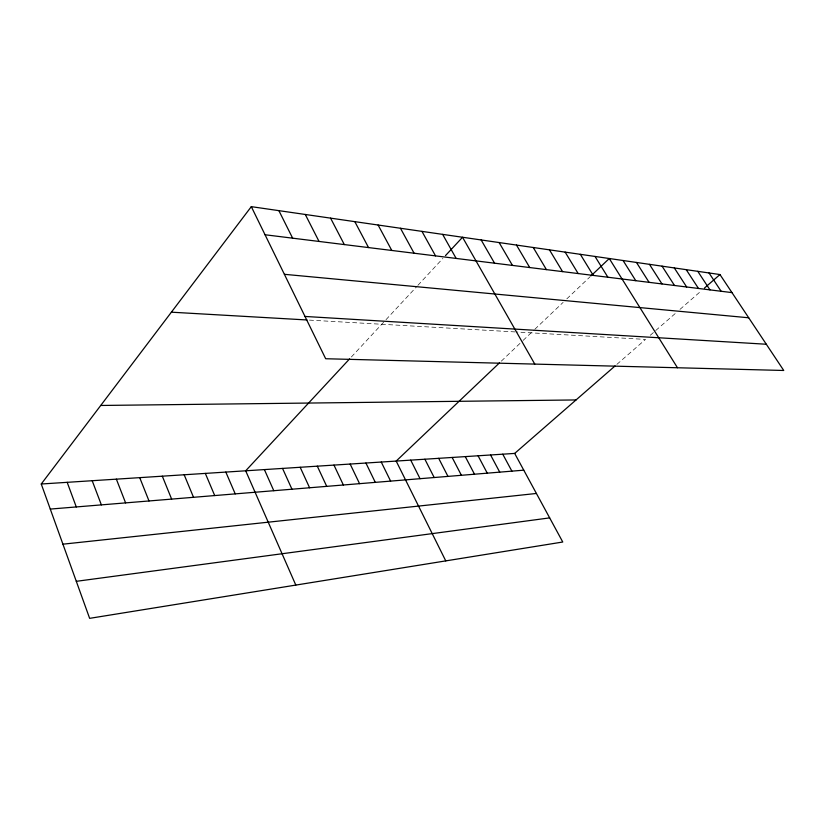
<?xml version="1.0" encoding="UTF-8"?>
<svg xmlns="http://www.w3.org/2000/svg" width="825" height="825" viewBox="0 0 825 825"><rect width="100%" height="100%" fill="white"/><g stroke="black" fill="none" stroke-linecap="round" stroke-linejoin="round"><path stroke-width="0.62" stroke-dasharray="4.12 3.09" d="M351.368 356.988L385.151 320.595M386.007 319.677L417.048 286.244M417.893 285.326L442.891 258.411M501.311 361.144L522.225 341.261M523.112 340.416L533.888 330.175M534.817 329.288L563.135 302.363M566.816 298.867L590.246 276.602M616.914 364.341L645.521 339.415L516.471 332.001M650.286 335.259L676.273 312.623M679.996 309.375L701.621 290.524M309.437 320.11L515.212 331.928"/><path stroke-width="1.24" d="M41.25 484.007L514.676 453.42L562.763 542.015L89.636 618.348L41.25 484.007L251.305 206.652L719.967 274.55L783.75 370.477L325.679 358.741L251.305 206.652M349.645 358.834L245.685 470.797L295.804 585.08M445.51 255.585L462.536 237.26L534.775 364.093M499.517 362.845L396.186 461.072L445.758 560.887M591.133 275.756L609.273 258.514L677.469 367.754M514.676 453.42L615.058 365.949M704.467 288.049L719.967 274.55M76.302 581.326L549.667 517.883M62.927 544.18L536.405 493.463M50.284 509.077L523.762 470.168M100.733 405.467L576.046 399.95M171.383 312.18L306.962 319.966M305.002 316.449L766.312 344.242M284.398 274.312L748.708 317.78M265.052 234.754L731.971 292.607M709.026 272.962L721.122 291.266M697.775 271.332L709.964 289.884M686.214 269.662L698.486 288.461M674.314 267.939L686.668 286.997M662.073 266.166L674.51 285.491M649.461 264.34L661.98 283.934M636.467 262.453L649.079 282.336M623.071 260.514L635.776 280.686M595.021 256.451L607.891 277.231M580.326 254.317L593.268 275.426M565.146 252.12L578.17 273.549M549.46 249.851L562.567 271.621M533.249 247.5L546.428 269.62M516.481 245.066L529.732 267.548M499.125 242.56L512.449 265.403M481.15 239.951L494.546 263.185M442.633 234.372L456.153 258.431M421.957 231.382L435.528 255.874M400.465 228.267L414.088 253.223M502.765 454.193L511.892 471.147M378.108 225.029L391.782 250.449M490.576 454.977L499.733 472.147M354.832 221.657L368.538 247.572M478.077 455.782L487.266 473.168M465.279 456.617L474.499 474.22M330.577 218.14L344.314 244.571M452.152 457.463L461.402 475.293M438.694 458.329L447.965 476.396M305.291 214.479L319.038 241.436M424.885 459.226L434.187 477.531M410.726 460.133L420.049 478.696M278.891 210.653L292.638 238.167M381.253 462.041L390.617 481.109M365.918 463.031L375.303 482.367M350.161 464.052L359.556 483.667M333.97 465.094L343.365 484.997M317.305 466.166L326.721 486.358M300.176 467.28L309.592 487.771M282.542 468.414L291.957 489.215M264.392 469.59L273.797 490.71M225.823 472.075L235.218 493.876M205.332 473.406L214.706 495.567M184.171 474.767L193.524 497.3M162.319 476.18L171.631 499.104M139.724 477.644L149.005 500.961M116.366 479.15L125.596 502.889M92.194 480.717L101.372 504.879M67.176 482.326L76.282 506.942"/></g></svg>
